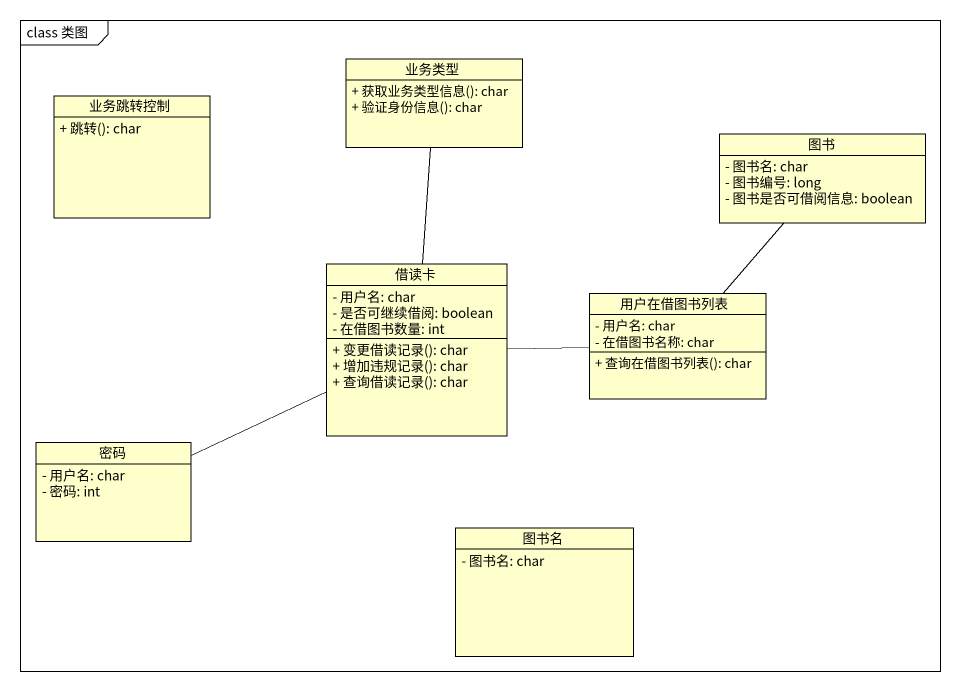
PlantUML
@startuml
mainframe class 类图
hide circle
hide empty members
skinparam classAttributeIconSize 0
class 业务跳转控制 {
  + 跳转(): char
}
class 业务类型 {
  + 获取业务类型信息(): char
  + 验证身份信息(): char
}
class 图书 {
  - 图书名: char
  - 图书编号: long
  - 图书是否可借阅信息: boolean
}
class 借读卡 {
  - 用户名: char
  - 是否可继续借阅: boolean
  - 在借图书数量: int
  + 变更借读记录(): char
  + 增加违规记录(): char
  + 查询借读记录(): char
}
class 用户在借图书列表 {
  - 用户名: char
  - 在借图书名称: char
  + 查询在借图书列表(): char
}
class 密码 {
  - 用户名: char
  - 密码: int
}
class 图书名 {
  - 图书名: char
}
借读卡 -up- 业务类型
借读卡 -right- 用户在借图书列表
借读卡 -left- 密码
用户在借图书列表 -up- 图书
@enduml
